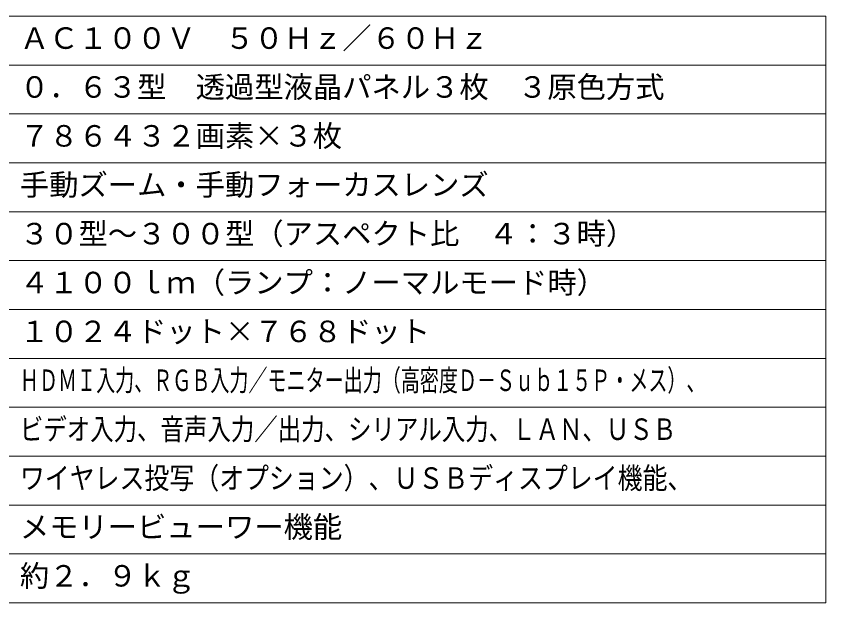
# Model space of a CAD drawing. Units: millimetres, scale not verified. Extents: x -62 to 62, y -56 to 57.
# Drawn here: x -20.4 to 62.5, y -56.5 to 3.5 of the extents above; entities that cross this region are included whole.
import ezdxf
from ezdxf.enums import TextEntityAlignment as Align

# ---------------------------------------------------------------- set-up
doc = ezdxf.new("R2010")
doc.units = ezdxf.units.MM
doc.header["$LTSCALE"] = 0.125
doc.layers.add('0-1_MOJI1', color=7, linetype='Continuous')
doc.layers.add('0-2_WAKU', color=1, linetype='Continuous', lineweight=18)
doc.styles.add('ＭＳ ゴシック', font='')
doc.styles.get('ＭＳ ゴシック').set_extended_font_data('MS Gothic')

msp = doc.modelspace()

# ---------------------------------------------------------------- linework, layer by layer
at = {"layer": '0-2_WAKU', "color": 4}
for p, q in [((-62.5, 3.5), (62.5, 3.5)), ((62.5, -56.5), (62.5, 3.5)), ((-62.5, -56.5), (62.5, -56.5))]:
    msp.add_line(p, q, dxfattribs=at)
at = {"layer": '0-2_WAKU'}
for p, q in [((-62.5, -1.5), (62.5, -1.5)), ((-62.5, -6.5), (62.5, -6.5)), ((-62.5, -11.5), (62.5, -11.5)), ((-62.5, -16.5), (62.5, -16.5)), ((62.5, -21.5), (-62.5, -21.5)), ((-62.5, -26.5), (62.5, -26.5)), ((-62.5, -31.5), (62.5, -31.5)), ((-62.5, -36.5), (62.5, -36.5)), ((-62.5, -41.5), (62.5, -41.5)), ((-62.5, -46.5), (62.5, -46.5)), ((-62.5, -51.5), (62.5, -51.5))]:
    msp.add_line(p, q, dxfattribs=at)

# ---------------------------------------------------------------- texts
at = {"layer": '0-1_MOJI1', "style": 'ＭＳ ゴシック'}
for s, p in [('ＡＣ１００Ｖ\u3000５０Ｈｚ／６０Ｈｚ', (-20, -0.5)), ('０．６３型\u3000透過型液晶パネル３枚\u3000３原色方式', (-20, -5.5)), ('７８６４３２画素×３枚', (-20, -10.5)), ('手動ズーム・手動フォーカスレンズ', (-20, -15.5)), ('３０型～３００型（アスペクト比\u3000４：３時）', (-20, -20.5)), ('４１００ｌｍ（ランプ：ノーマルモード時）', (-20, -25.5)), ('１０２４ドット×７６８ドット', (-20, -30.5)), ('メモリービューワー機能', (-20, -50.5)), ('約２．９ｋｇ', (-20, -55.5))]:
    msp.add_text(s, height=2.199, dxfattribs=at).set_placement(p, align=Align.BOTTOM_LEFT)
for s, width, p in [('ＨＤＭＩ入力、ＲＧＢ入力／モニター出力（高密度Ｄ－Ｓｕｂ１５Ｐ・メス）、', 0.65, (-20, -35.5)), ('ビデオ入力、音声入力／出力、シリアル入力、ＬＡＮ、ＵＳＢ', 0.8, (-20, -40.5)), ('ワイヤレス投写（オプション）、ＵＳＢディスプレイ機能、', 0.85, (-20, -45.5))]:
    msp.add_text(s, height=2.199, dxfattribs=dict(at, width=width)).set_placement(p, align=Align.BOTTOM_LEFT)

doc.saveas('drawing.dxf')
